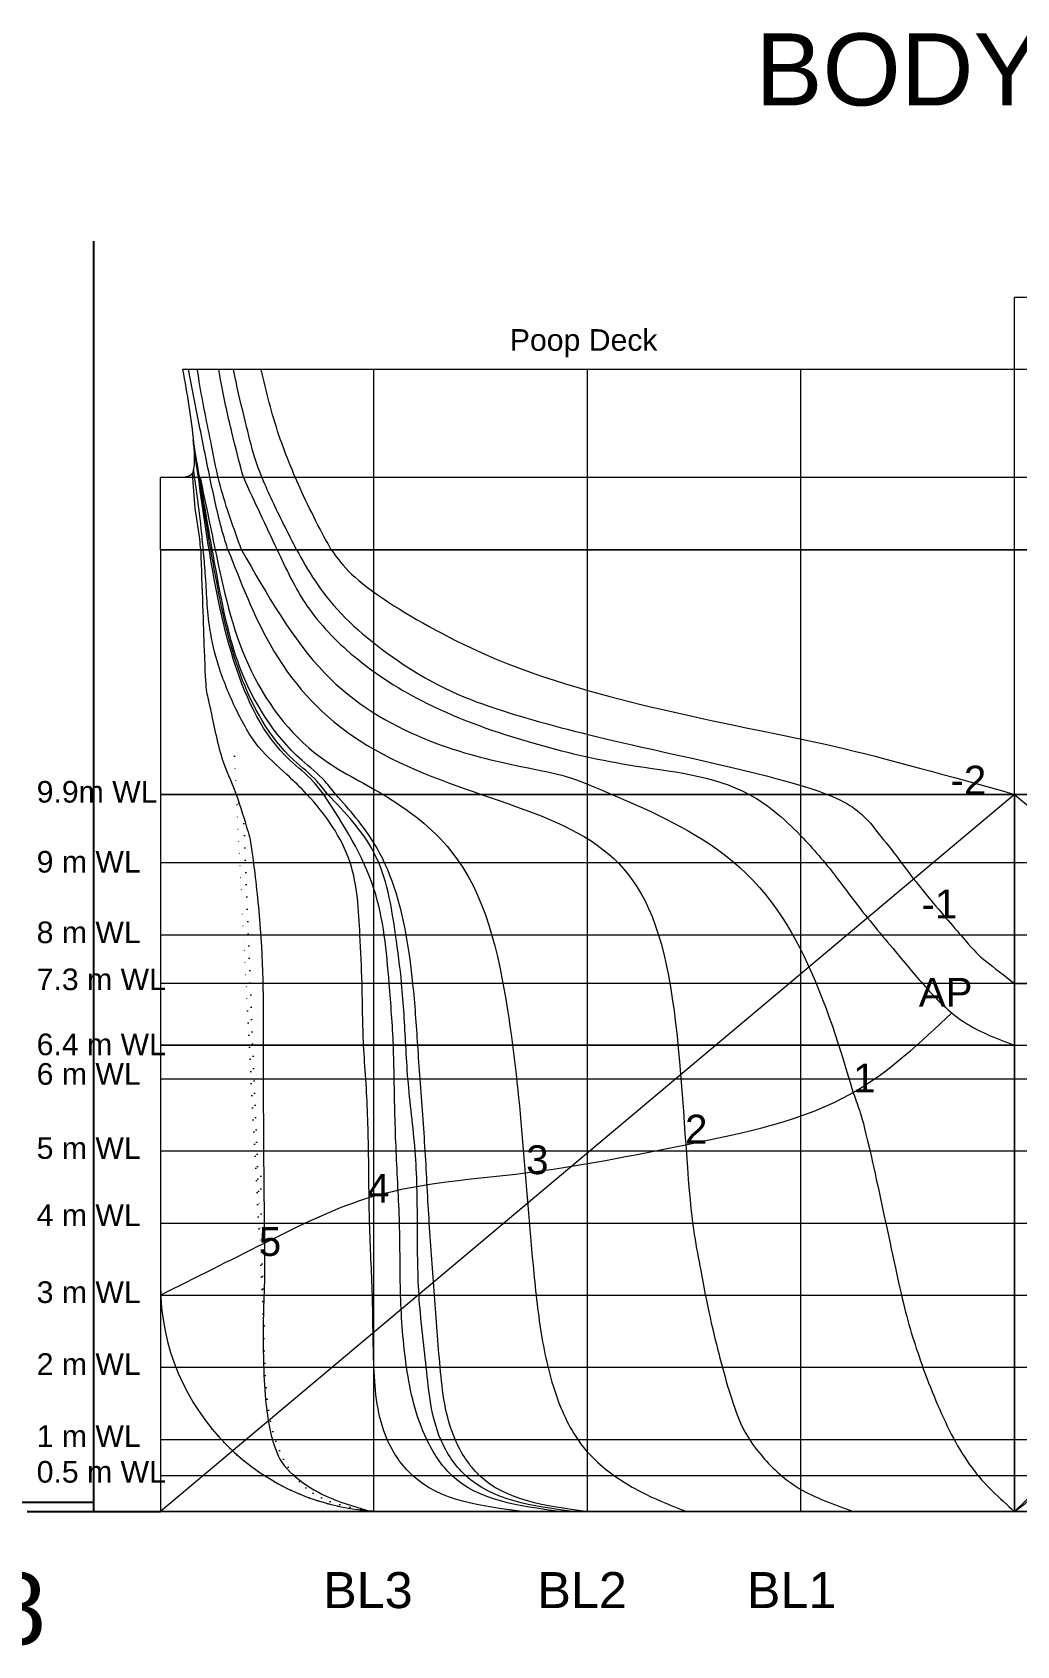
# Model space of a CAD drawing. Header units: inches. Extents: x 2352 to 5491, y -38 to 423.
# Drawn here: x 5330.2 to 5343.86, y 70.18 to 92.56 of the extents above; entities that cross this region are included whole.
import ezdxf

# ---------------------------------------------------------------- set-up
doc = ezdxf.new("R2010")
doc.units = ezdxf.units.IN
doc.header["$MEASUREMENT"] = 0
doc.layers.add('fr10', color=101, linetype='Continuous')
doc.styles.get("Standard").update_dxf_attribs({"font": 'arial.ttf'})

msp = doc.modelspace()

# ---------------------------------------------------------------- hatches: boundary and pattern name
at = {"lineweight": 5}
h = msp.add_hatch(dxfattribs=at)
h.set_pattern_fill('ANSI31', color=256)
h.set_pattern_definition([(45, (2020.082979568702, -7.061801834434128), (-0.08838834764831845, 0.08838834764831845), [])])
h.paths.add_polyline_path([(5343.830758709026, 85.38191229871299), (5332.623558709026, 85.38191229871299), (5332.623558709026, 73.27833877504796, 0.2340062996317556), (5335.120758709026, 72.04191229871302), (5343.830758709026, 72.04191229871302)])
h.paths.add_polyline_path([(5343.830758709026, 81.98891229871302), (5334.856058709026, 81.98891229871302), (5334.856058709026, 72.05308921167213, 0.02110301372142997), (5335.120758709026, 72.04191229871302), (5343.830758709026, 72.04191229871302)])
edge = h.paths.add_edge_path(flags=16)
edge.add_line((5334.856058709026, 81.98891229871302), (5333.406758709026, 81.98891229871302))
edge.add_line((5333.406758709026, 81.98891229871302), (5333.406758709026, 74.82872199207867))
edge.add_spline(control_points=[(5333.406758709026, 74.82872199205983), (5333.409019727073, 74.71909622137949), (5333.41125919334, 74.60943249209689), (5333.413967529411, 74.4997454399718)], knot_values=[10.62933537937585, 10.62933537937585, 10.62933537937585, 10.6293353794038, 10.95852070276817, 10.95852070276817, 10.95852070276817, 10.95852070276817], degree=3, periodic=0)
edge.add_spline(control_points=[(5333.413967529411, 74.4997454399718), (5333.41480896092, 74.46566763743894), (5333.415695649318, 74.43158758370603), (5333.416642301408, 74.39750571767118)], knot_values=[10.95852070276817, 10.95852070276817, 10.95852070276817, 10.95852070276817, 11.06079268682631, 11.06079268682631, 11.06079268682631, 11.06079268682631], degree=3, periodic=0)
edge.add_spline(control_points=[(5333.416642301408, 74.39750571767118), (5333.418272526754, 74.3388134880158), (5333.420080581204, 74.28011588377396), (5333.422141573411, 74.22141514642826)], knot_values=[11.06079268682631, 11.06079268682631, 11.06079268682631, 11.06079268682631, 11.23691481492537, 11.23691481492537, 11.23691481492537, 11.23691481492537], degree=3, periodic=0)
edge.add_spline(control_points=[(5333.422141573411, 74.22141514642826), (5333.423681639825, 74.17755130560406), (5333.427998467086, 74.06492410810156), (5333.433452950118, 73.95229154309945), (5333.437686996474, 73.88360170556044)], knot_values=[11.23691481492537, 11.23691481492537, 11.23691481492537, 11.23691481492537, 11.36852121957856, 11.57482114281365, 11.57482114281365, 11.57482114281365, 11.57482114281365], degree=3, periodic=0)
edge.add_spline(control_points=[(5333.437686996474, 73.88360170556044), (5333.440651615077, 73.83550606531142), (5333.444059405928, 73.78744721744565), (5333.448075107203, 73.7394516102419)], knot_values=[11.57482114281365, 11.57482114281365, 11.57482114281365, 11.57482114281365, 11.71926939377468, 11.71926939377468, 11.71926939377468, 11.71926939377468], degree=3, periodic=0)
edge.add_spline(control_points=[(5333.448075107203, 73.7394516102419), (5333.451227873848, 73.70176978604437), (5333.454755354948, 73.66412694323182), (5333.458737273854, 73.62653588117749)], knot_values=[11.71926939377468, 11.71926939377468, 11.71926939377468, 11.71926939377468, 11.83267713909703, 11.83267713909703, 11.83267713909703, 11.83267713909703], degree=3, periodic=0)
edge.add_spline(control_points=[(5333.458737273854, 73.62653588117749), (5333.464351458945, 73.57353550997013), (5333.473359656028, 73.50042359468492), (5333.484520422579, 73.42757684555747), (5333.487791267932, 73.40746441263857)], knot_values=[11.83267713909703, 11.83267713909703, 11.83267713909703, 11.83267713909703, 11.99257293004832, 12.05367626579677, 12.05367626579677, 12.05367626579677, 12.05367626579677], degree=3, periodic=0)
edge.add_spline(control_points=[(5333.487791267932, 73.40746441263857), (5333.493497084336, 73.3723793391105), (5333.499765998168, 73.33738169308387), (5333.506706770192, 73.3025163802906)], knot_values=[12.05367626579677, 12.05367626579677, 12.05367626579677, 12.05367626579677, 12.1602677973232, 12.1602677973232, 12.1602677973232, 12.1602677973232], degree=3, periodic=0)
edge.add_spline(control_points=[(5333.506706770192, 73.3025163802906), (5333.510099280841, 73.2854749122092), (5333.513652302377, 73.26846505931834), (5333.517378535059, 73.25149206536943)], knot_values=[12.1602677973232, 12.1602677973232, 12.1602677973232, 12.1602677973232, 12.21236760761382, 12.21236760761382, 12.21236760761382, 12.21236760761382], degree=3, periodic=0)
edge.add_spline(control_points=[(5333.517378535059, 73.25149206536943), (5333.529006314918, 73.19852751536988), (5333.542320762355, 73.14592188443342), (5333.557707793615, 73.0938345117444)], knot_values=[12.21236760761382, 12.21236760761382, 12.21236760761382, 12.21236760761382, 12.37494605520035, 12.37494605520035, 12.37494605520035, 12.37494605520035], degree=3, periodic=0)
edge.add_spline(control_points=[(5333.557707793615, 73.0938345117444), (5333.565696730516, 73.06679078077556), (5333.574244369659, 73.03988675563747), (5333.583404723698, 73.01314473736684)], knot_values=[12.37494605520035, 12.37494605520035, 12.37494605520035, 12.37494605520035, 12.45935668239991, 12.45935668239991, 12.45935668239991, 12.45935668239991], degree=3, periodic=0)
edge.add_spline(control_points=[(5333.583404723698, 73.01314473736684), (5333.586794822587, 73.00324794887777), (5333.590268840157, 72.99337334917973), (5333.593829514172, 72.9835220686551)], knot_values=[12.45935668239991, 12.45935668239991, 12.45935668239991, 12.45935668239991, 12.49059569043475, 12.49059569043475, 12.49059569043475, 12.49059569043475], degree=3, periodic=0)
edge.add_spline(control_points=[(5333.593829514172, 72.9835220686551), (5333.596811961778, 72.97527056124497), (5333.599855206377, 72.96703541425185), (5333.602960856822, 72.95881729194954)], knot_values=[12.49059569043475, 12.49059569043475, 12.49059569043475, 12.49059569043475, 12.51676172089534, 12.51676172089534, 12.51676172089534, 12.51676172089534], degree=3, periodic=0)
edge.add_spline(control_points=[(5333.602960856822, 72.95881729194954), (5333.613344586402, 72.93134003359964), (5333.624425948777, 72.90405309367193), (5333.63626507794, 72.87698130061543)], knot_values=[12.51676172089534, 12.51676172089534, 12.51676172089534, 12.51676172089534, 12.60424773686222, 12.60424773686222, 12.60424773686222, 12.60424773686222], degree=3, periodic=0)
edge.add_spline(control_points=[(5333.63626507794, 72.87698130061543), (5333.636266365656, 72.8769783560754), (5333.636267653382, 72.87697541153798), (5333.636268941115, 72.87697246700307)], knot_values=[12.60424773686222, 12.60424773686222, 12.60424773686222, 12.60424773686222, 12.60425725252574, 12.60425725252574, 12.60425725252574, 12.60425725252574], degree=3, periodic=0)
edge.add_spline(control_points=[(5333.636268941115, 72.87697246700307), (5333.641284409269, 72.8655040904957), (5333.652105101634, 72.84149575262674), (5333.663545977343, 72.81766610060257), (5333.669708583752, 72.8052419606785)], knot_values=[12.60425725252574, 12.60425725252574, 12.60425725252574, 12.60425725252574, 12.64131886505783, 12.68210554437949, 12.68210554437949, 12.68210554437949, 12.68210554437949], degree=3, periodic=0)
edge.add_spline(control_points=[(5333.669708583752, 72.8052419606785), (5333.674064326752, 72.79646055279383), (5333.678504219027, 72.7877095259565), (5333.68302762672, 72.77899303458165)], knot_values=[12.68210554437949, 12.68210554437949, 12.68210554437949, 12.68210554437949, 12.71093365397699, 12.71093365397699, 12.71093365397699, 12.71093365397699], degree=3, periodic=0)
edge.add_spline(control_points=[(5333.68302762672, 72.77899303458165), (5333.687121378081, 72.77110448001238), (5333.691283532909, 72.7632442117816), (5333.695513621356, 72.75541530936695)], knot_values=[12.71093365397699, 12.71093365397699, 12.71093365397699, 12.71093365397699, 12.73702352269915, 12.73702352269915, 12.73702352269915, 12.73702352269915], degree=3, periodic=0)
edge.add_spline(control_points=[(5333.695513621356, 72.75541530936695), (5333.70956034521, 72.72941811529213), (5333.724356162413, 72.70376678714959), (5333.739883868737, 72.67857408462456)], knot_values=[12.73702352269915, 12.73702352269915, 12.73702352269915, 12.73702352269915, 12.82365934272075, 12.82365934272075, 12.82365934272075, 12.82365934272075], degree=3, periodic=0)
edge.add_spline(control_points=[(5333.739883868737, 72.67857408462456), (5333.754023908818, 72.6556327811239), (5333.768770869606, 72.63307179395301), (5333.784111759424, 72.61097627295462)], knot_values=[12.82365934272075, 12.82365934272075, 12.82365934272075, 12.82365934272075, 12.9025527698617, 12.9025527698617, 12.9025527698617, 12.9025527698617], degree=3, periodic=0)
edge.add_spline(control_points=[(5333.784111759424, 72.61097627295462), (5333.789686962391, 72.6029462945335), (5333.79534060847, 72.5949777925068), (5333.801072074076, 72.58707485396494)], knot_values=[12.9025527698617, 12.9025527698617, 12.9025527698617, 12.9025527698617, 12.93122430548883, 12.93122430548883, 12.93122430548883, 12.93122430548883], degree=3, periodic=0)
edge.add_spline(control_points=[(5333.801072074076, 72.58707485396494), (5333.806383907736, 72.57975053278037), (5333.811762582888, 72.57248252601133), (5333.817207603134, 72.56527408715598)], knot_values=[12.93122430548883, 12.93122430548883, 12.93122430548883, 12.93122430548883, 12.95779664116803, 12.95779664116803, 12.95779664116803, 12.95779664116803], degree=3, periodic=0)
edge.add_spline(control_points=[(5333.817207603134, 72.56527408715598), (5333.83494516735, 72.54179205378651), (5333.853386772274, 72.51894214306938), (5333.872515257978, 72.49683682431171)], knot_values=[12.95779664116803, 12.95779664116803, 12.95779664116803, 12.95779664116803, 13.04435802923673, 13.04435802923673, 13.04435802923673, 13.04435802923673], degree=3, periodic=0)
edge.add_spline(control_points=[(5333.872515257978, 72.49683682431171), (5333.889962311498, 72.47667460732364), (5333.907980796773, 72.45713183333234), (5333.926557692935, 72.43829384349485)], knot_values=[13.04435802923673, 13.04435802923673, 13.04435802923673, 13.04435802923673, 13.12331049801416, 13.12331049801416, 13.12331049801416, 13.12331049801416], degree=3, periodic=0)
edge.add_spline(control_points=[(5333.926557692935, 72.43829384349485), (5333.933193624218, 72.43156464584135), (5333.939900809842, 72.42492538004953), (5333.9466786563, 72.41837993607564)], knot_values=[13.12331049801416, 13.12331049801416, 13.12331049801416, 13.12331049801416, 13.1515134417582, 13.1515134417582, 13.1515134417582, 13.1515134417582], degree=3, periodic=0)
edge.add_spline(control_points=[(5333.9466786563, 72.41837993607564), (5333.952799602624, 72.41246886808793), (5333.9589781768, 72.40663431702953), (5333.965213941707, 72.40087914790448)], knot_values=[13.1515134417582, 13.1515134417582, 13.1515134417582, 13.1515134417582, 13.17698299257681, 13.17698299257681, 13.17698299257681, 13.17698299257681], degree=3, periodic=0)
edge.add_spline(control_points=[(5333.965213941707, 72.40087914790448), (5333.985263021311, 72.38237526816229), (5334.005903301752, 72.36469198761247), (5334.027120254534, 72.34792452870707)], knot_values=[13.17698299257681, 13.17698299257681, 13.17698299257681, 13.17698299257681, 13.25887207267031, 13.25887207267031, 13.25887207267031, 13.25887207267031], degree=3, periodic=0)
edge.add_spline(control_points=[(5334.027120254534, 72.34792452870707), (5334.038037284444, 72.33929695375443), (5334.049106990821, 72.33091184649683), (5334.060327394486, 72.32278217884149)], knot_values=[13.25887207267031, 13.25887207267031, 13.25887207267031, 13.25887207267031, 13.30100750775904, 13.30100750775904, 13.30100750775904, 13.30100750775904], degree=3, periodic=0)
edge.add_spline(control_points=[(5334.060327394486, 72.32278217884149), (5334.064519985809, 72.3197444651291), (5334.068733617511, 72.31674241593234), (5334.072968186336, 72.31377670799745)], knot_values=[13.30100750775904, 13.30100750775904, 13.30100750775904, 13.30100750775904, 13.31675174164049, 13.31675174164049, 13.31675174164049, 13.31675174164049], degree=3, periodic=0)
edge.add_spline(control_points=[(5334.072968186336, 72.31377670799745), (5334.076245133097, 72.31148167693013), (5334.07953461812, 72.3092084089441), (5334.082836593558, 72.30695721766133)], knot_values=[13.31675174164049, 13.31675174164049, 13.31675174164049, 13.31675174164049, 13.32893551249149, 13.32893551249149, 13.32893551249149, 13.32893551249149], degree=3, periodic=0)
edge.add_spline(control_points=[(5334.082836593558, 72.30695721766133), (5334.082979356795, 72.30685988581806), (5334.094331847348, 72.29912463308781), (5334.105831907685, 72.29165041218451), (5334.117323890486, 72.28451176471637)], knot_values=[13.32893551249149, 13.32893551249149, 13.32893551249149, 13.32893551249149, 13.32946228641958, 13.37081757021032, 13.37081757021032, 13.37081757021032, 13.37081757021032], degree=3, periodic=0)
edge.add_spline(control_points=[(5334.117323890486, 72.28451176471637), (5334.128669923973, 72.27746377877472), (5334.140149075824, 72.27065126197468), (5334.15175430538, 72.26406176029744)], knot_values=[13.37081757021032, 13.37081757021032, 13.37081757021032, 13.37081757021032, 13.41164763782069, 13.41164763782069, 13.41164763782069, 13.41164763782069], degree=3, periodic=0)
edge.add_spline(control_points=[(5334.15175430538, 72.26406176029744), (5334.156078847639, 72.26160626570046), (5334.160420896872, 72.25918173867396), (5334.164780088769, 72.25678753479829)], knot_values=[13.41164763782069, 13.41164763782069, 13.41164763782069, 13.41164763782069, 13.42686244697007, 13.42686244697007, 13.42686244697007, 13.42686244697007], degree=3, periodic=0)
edge.add_spline(control_points=[(5334.164780088769, 72.25678753479829), (5334.176036350927, 72.25060524525438), (5334.187406915321, 72.24462514155627), (5334.198885509498, 72.2388361285488)], knot_values=[13.42686244697007, 13.42686244697007, 13.42686244697007, 13.42686244697007, 13.46614997652072, 13.46614997652072, 13.46614997652072, 13.46614997652072], degree=3, periodic=0)
edge.add_spline(control_points=[(5334.198885509498, 72.2388361285488), (5334.223087845192, 72.22663013590002), (5334.24777044558, 72.21527366927504), (5334.272874515297, 72.20466272729018)], knot_values=[13.46614997652072, 13.46614997652072, 13.46614997652072, 13.46614997652072, 13.54898677378893, 13.54898677378893, 13.54898677378893, 13.54898677378893], degree=3, periodic=0)
edge.add_spline(control_points=[(5334.272874515297, 72.20466272729018), (5334.285933400106, 72.19914302189355), (5334.299106333498, 72.1938250536646), (5334.31238503931, 72.18869418314543)], knot_values=[13.54898677378893, 13.54898677378893, 13.54898677378893, 13.54898677378893, 13.59207764334393, 13.59207764334393, 13.59207764334393, 13.59207764334393], degree=3, periodic=0)
edge.add_spline(control_points=[(5334.31238503931, 72.18869418314543), (5334.336047429773, 72.17955107361772), (5334.360045695623, 72.17100208413612), (5334.384333005413, 72.16296437593954)], knot_values=[13.59207764334393, 13.59207764334393, 13.59207764334393, 13.59207764334393, 13.66886471846446, 13.66886471846446, 13.66886471846446, 13.66886471846446], degree=3, periodic=0)
edge.add_spline(control_points=[(5334.384333005413, 72.16296437593954), (5334.435968142182, 72.14587610368503), (5334.488909737719, 72.13109878773903), (5334.54270776839, 72.11783639458676)], knot_values=[13.66886471846446, 13.66886471846446, 13.66886471846446, 13.66886471846446, 13.83211503972402, 13.83211503972402, 13.83211503972402, 13.83211503972402], degree=3, periodic=0)
edge.add_spline(control_points=[(5334.54270776839, 72.11783639458676), (5334.572496164267, 72.11049290240717), (5334.602547136704, 72.1036138741413), (5334.632784288481, 72.09706417300842)], knot_values=[13.83211503972402, 13.83211503972402, 13.83211503972402, 13.83211503972402, 13.92250803620094, 13.92250803620094, 13.92250803620094, 13.92250803620094], degree=3, periodic=0)
edge.add_spline(control_points=[(5334.632784288481, 72.09706417300842), (5334.649021672702, 72.09354697619645), (5334.665312745497, 72.09012474751486), (5334.681645676365, 72.08677656034163)], knot_values=[13.92250803620094, 13.92250803620094, 13.92250803620094, 13.92250803620094, 13.97104917610749, 13.97104917610749, 13.97104917610749, 13.97104917610749], degree=3, periodic=0)
edge.add_spline(control_points=[(5334.681645676365, 72.08677656034163), (5334.739434020427, 72.07493017502887), (5334.797746364727, 72.06401067824939), (5334.856058709026, 72.05309118146991)], knot_values=[13.97104917610749, 13.97104917610749, 13.97104917610749, 13.97104917610749, 14.14279496482971, 14.14279496482971, 14.14279496482971, 14.14279496482971], degree=3, periodic=0)
edge.add_line((5334.856058709026, 72.05309118146991), (5334.856058709026, 81.98891229871302))
h.paths.add_polyline_path([(5333.030758709026, 81.98891229871302), (5332.623558709026, 81.98891229871302), (5332.623558709026, 73.27833877504796, 0.04783040297424605), (5333.030758709026, 72.83851732560223)], flags=16)
edge = h.paths.add_edge_path(flags=16)
edge.add_spline(control_points=[(5333.406758709025, 74.82872199206915), (5333.380854770879, 76.08467799200187), (5333.330683185132, 78.26905972641165), (5333.405454423276, 80.57454286970935), (5333.134279492852, 81.68266788794327), (5333.069776452371, 81.8734945315907), (5333.030758709036, 81.98891229877486)], knot_values=[3.439763911072406, 3.439763911100354, 3.439763911100354, 3.439763911100354, 7.21116072262118, 10.02517062349896, 10.26409216256273, 10.62933537930596, 10.6293353794038, 10.6293353794038, 10.6293353794038], degree=3, periodic=0)
edge.add_line((5333.030758709026, 81.98891229880954), (5333.030758709026, 72.83851732560217))
edge.add_arc((5335.120758709026, 75.18191229871294), 3.139999999999915, 228.2712365701159, 236.9165560794923)
edge.add_line((5333.406758709026, 72.55098014451394), (5333.406758709026, 74.82872199204107))
h.paths.add_polyline_path([(5343.830758709026, 85.38191229871299), (5332.623558709026, 85.38191229871299), (5332.623558709026, 81.98891229871302), (5333.030758709026, 81.98891229871302), (5343.830758709026, 81.98891229871302)], flags=17)
edge = h.paths.add_edge_path(flags=16)
edge.add_line((5333.406758709026, 81.98891229871302), (5333.030758709056, 81.98891229871302))
edge.add_spline(control_points=[(5333.030758709036, 81.98891229877486), (5333.069776452371, 81.8734945315907), (5333.134279492852, 81.68266788794327), (5333.405454423276, 80.57454286970935), (5333.330683185132, 78.26905972641165), (5333.380854770879, 76.08467799200187), (5333.406758709025, 74.82872199206915)], knot_values=[3.439763911072407, 3.439763911072407, 3.439763911072407, 3.439763911170243, 3.805007127913473, 4.043928666977246, 6.857938567855026, 10.62933537937585, 10.62933537937585, 10.62933537937585, 10.6293353794038], degree=3, periodic=0)
edge.add_line((5333.406758709026, 74.8287219920472), (5333.406758709026, 81.98891229871302))
edge = h.paths.add_edge_path(flags=16)
edge.add_spline(control_points=[(5334.856058709026, 72.05309118146991), (5334.579910248408, 72.10480239738163), (5334.070118468718, 72.20026536947498), (5333.611668251481, 72.81741524448208), (5333.4618508175, 73.45753340264699), (5333.420998845642, 74.12821694174997), (5333.411835826401, 74.58255725855), (5333.406758709026, 74.82872199205983)], knot_values=[10.62933537937585, 10.62933537937585, 10.62933537937585, 10.62933537937585, 11.44266805778598, 12.13081147914773, 12.77955741415724, 13.40360912462699, 14.14279496480176, 14.1427949648297, 14.1427949648297, 14.1427949648297], degree=3, periodic=0)
edge.add_line((5333.406758709026, 74.82872199204118), (5333.406758709026, 72.55098014451391))
edge.add_arc((5335.120758709026, 75.18191229871294), 3.139999999999916, 236.916556079492, 265.1646094653941)

# ---------------------------------------------------------------- linework, layer by layer
for p, q in [((5331.055758709026, 72.0419122987137), (5331.055758709026, 89.66189098161612)), ((5330.130758709026, 72.04191229871302), (5331.980758709026, 72.04191229871438))]:
    msp.add_line(p, q)
for p, q in [((5349.235886504753, 88.88191229871293), (5343.830758709025, 88.88191229871293)), ((5343.830758709026, 85.38191229871288), (5343.830758709025, 88.88191229871293)), ((5335.149944617925, 87.88191229871288), (5332.2870148986, 87.88191229871288)), ((5334.943258709024, 72.04191229871302), (5334.943258709022, 87.88191229871293)), ((5350.347970781035, 87.88191229871293), (5335.149944617925, 87.88191229871288)), ((5337.905758709024, 72.04191229871302), (5337.905758709022, 87.88191229871288)), ((5340.868258709023, 72.04191229871296), (5340.868258709023, 87.88191229871293)), ((5331.980758709026, 85.38191229871299), (5331.980758709026, 86.38191229871288)), ((5355.680758709025, 86.38191229871288), (5331.980758709026, 86.38191229871288)), ((5355.680758709026, 85.38191229871299), (5331.980758709026, 85.38191229871299)), ((5331.980758709026, 85.38191229871299), (5331.980758709026, 81.98891229871302)), ((5331.980758709026, 85.38191229871288), (5355.680758709025, 85.38191229871288)), ((5343.830758709026, 72.04191229871302), (5343.830758709026, 85.38191229871299)), ((5343.830758709026, 72.04191229871302), (5343.830758709026, 85.38191229871288)), ((5355.680758709026, 81.98891229871302), (5331.980758709026, 81.98891229871302)), ((5331.980758709026, 81.98891229871302), (5331.980758709026, 75.181912298713)), ((5343.830758709026, 81.98891229871302), (5331.980758709026, 72.04191229871302)), ((5331.980758709025, 81.98891229871438), (5355.680758709025, 81.98891229871433)), ((5343.830758709026, 81.98891229871302), (5343.830758709026, 72.04191229871302)), ((5343.830758709026, 81.98891229871302), (5355.680758709026, 72.04191229871302)), ((5331.980758709026, 81.04191229871302), (5355.680758709026, 81.04191229871302)), ((5331.980758709026, 80.04191229871302), (5355.680758709026, 80.04191229871302)), ((5343.830758709029, 79.36651229871305), (5331.980758709025, 79.36651229871305)), ((5355.680758709026, 79.36651229871435), (5331.980758709025, 79.36651229871435)), ((5343.830758709029, 79.36651229871305), (5355.680758709026, 79.36651229871305)), ((5343.830758709029, 78.50751229871182), (5331.980758709025, 78.50751229871176)), ((5331.980758709028, 78.50751229871437), (5355.680758709026, 78.50751229871437)), ((5343.830758709026, 78.50751229871182), (5355.680758709026, 78.50751229871182)), ((5331.980758709026, 78.04191229871302), (5355.680758709026, 78.04191229871302)), ((5331.980758709026, 77.04191229871302), (5355.680758709026, 77.04191229871302)), ((5331.980758709026, 76.04191229871302), (5355.680758709026, 76.04191229871302)), ((5331.980758709026, 75.181912298713), (5331.980758709026, 72.04191229871302)), ((5331.980758709026, 75.04191229871302), (5355.680758709026, 75.04191229871302)), ((5331.980758709026, 74.04191229871302), (5355.680758709026, 74.04191229871302)), ((5331.980758709026, 73.04191229871302), (5355.680758709024, 73.04191229871302)), ((5331.980758709026, 72.54191229871302), (5355.680758709026, 72.54191229871302)), ((5331.980758709026, 72.04191229871302), (5335.120758709026, 72.04191229871302)), ((5355.680758709026, 72.04191229871438), (5331.980758709026, 72.04191229871438)), ((5331.980758709026, 72.04191229871302), (5355.680758709026, 72.04191229871302)), ((5335.120758709026, 72.04191229871302), (5352.540758709027, 72.04191229871302)), ((5344.637987927606, 72.04191229871438), (5343.830758709023, 72.04191229871438))]:
    msp.add_line(p, q, dxfattribs=at)
msp.add_arc((5335.120758709026, 75.181912298713), 3.14, 180, 270, dxfattribs=at)
for points in [[(5332.2870148986, 87.88191229871288), (5332.438677661723, 86.86334484514865), (5332.449768174707, 86.63035917609292), (5332.440479081889, 86.499802476714), (5332.414152155978, 86.42861064474025), (5332.288951116226, 86.38191229871288)], [(5337.001458709071, 72.04191229871438), (5335.475958708953, 72.54191229871347), (5335.126658709029, 73.04191229871347), (5334.943258709028, 74.04191229871347), (5334.921401224033, 75.04191229871347), (5334.882658709123, 76.04191229871347), (5334.868658709122, 77.04191229871347), (5334.830581174959, 78.04191229871347), (5334.79995870903, 78.50751229871483), (5334.778158709029, 79.36651229871339), (5334.749158709049, 80.04191229871347), (5334.612525009264, 81.04191229871347), (5334.013278680352, 81.9889122987145), (5333.733717389058, 82.26350426380375), (5333.347393402381, 82.64350236829776), (5333.03089553993, 83.16670466713256), (5332.786136092368, 83.77697179042005), (5332.667450253791, 84.28282257763638), (5332.603244062921, 85.05865204097134), (5332.575316364727, 85.38191229871316)], [(5337.518884284374, 72.04191229871347), (5336.022311329115, 72.54191229871347), (5335.674936725981, 73.04191229871347), (5335.396380920584, 74.04191229871347), (5335.31350017458, 75.04191229871347), (5335.297935483387, 76.04191229871347), (5335.251961582007, 77.04191229871347), (5335.224366682337, 78.04191229871347), (5335.212486650576, 78.50751229871483), (5335.154490826701, 79.36651229871339), (5334.943258709023, 80.67873739422166), (5334.247255219932, 81.98891229871313)], [(5337.700013940294, 72.04191229871438), (5336.212060994867, 72.54191229871347), (5335.869711964326, 73.04191229871347), (5335.669375971893, 74.04006089641305), (5335.568628772998, 75.04191229871347), (5335.547099972862, 76.04191229871302), (5335.515361992323, 77.04191229871302), (5335.415180278261, 78.04191229871347), (5335.385404572563, 78.50751229871483), (5335.327150241016, 79.36651229871475), (5335.243572465674, 80.04191229871347), (5334.943258709023, 81.18113872963616), (5334.302323983847, 81.98891229871313)], [(5337.884673956746, 72.04191229871347), (5336.405001806368, 72.54191229871347), (5336.069440287557, 73.04191229871347), (5335.861790477374, 74.04191229871347), (5335.78533200389, 75.04025069248453), (5335.711357033819, 76.04191229871347), (5335.65468777667, 77.04191229871347), (5335.583893075193, 78.04191229871347), (5335.551779290196, 78.5075122987121), (5335.484464955955, 79.36651229871475), (5335.390509533797, 80.04191229871347), (5334.943258709023, 81.31427750044688), (5334.413154321182, 81.9889122987145)], [(5343.830758709023, 72.04191229871438), (5344.332833468946, 72.54191229871392), (5344.455818522146, 73.04191229871347), (5344.576210289085, 74.04191229871347), (5344.678490188899, 75.04191229871347), (5344.789298820941, 76.04191229871347), (5344.906560422202, 77.04191229871347), (5345.017516071738, 78.04191229871347), (5345.095039243503, 78.50751229871483), (5345.223156105599, 79.36651229871339), (5345.4280257202, 80.04191229871347), (5345.986146323226, 81.04191229871347), (5347.105587292775, 81.98891229871313)], [(5331.980758709026, 75.04191229871302), (5333.423312909897, 75.76490909095659), (5334.943258709023, 76.41524751575264), (5337.042669338153, 76.73686548079866), (5339.269793014803, 77.12887515000543), (5341.593981795671, 77.85353757083911), (5342.961244743905, 78.95811146108684)]]:
    msp.add_spline(points, degree=3, dxfattribs=at)
for points, knots in [([(5332.917158709026, 85.38191229871288), (5332.894699985845, 85.45317332205477), (5332.798225659671, 85.75928418837995), (5332.675232275805, 86.34156101177061), (5332.520065011641, 87.10426105847452), (5332.420066065221, 87.627262952944), (5332.371767491327, 87.88191229871288)], [0, 0, 0, 0, 0.2240969397908313, 0.9626371494994514, 1.782527704798582, 2.560026058790914, 2.560026058790914, 2.560026058790914, 2.560026058790914]), ([(5333.105158709025, 85.38191229871299), (5333.052366304201, 85.52975928898056), (5332.948760507875, 85.81991097296216), (5332.790824521629, 86.2995067413161), (5332.671896289336, 86.93599310459305), (5332.55453533361, 87.47498625849019), (5332.502575042749, 87.82649346422025), (5332.494769772601, 87.88191229871293)], [0, 0, 0, 0, 0.4710922806728973, 0.9245248638513184, 1.512474685780229, 2.410826101493608, 2.57873612957899, 2.57873612957899, 2.57873612957899, 2.57873612957899]), ([(5333.13088391053, 86.38191229871288), (5333.076215862956, 86.59133298723216), (5332.956365127493, 87.05045352755567), (5332.848363979469, 87.55222397807356), (5332.796252175133, 87.84407062473181), (5332.789644453985, 87.88191229871293)], [0, 0, 0, 0, 0.6493020123279429, 1.423488256298098, 1.538737724058665, 1.538737724058665, 1.538737724058665, 1.538737724058665]), ([(5333.869558709025, 85.38191229871288), (5333.762226826041, 85.5925340106601), (5333.550536771849, 86.00794199919144), (5333.29237305468, 86.59321798626192), (5333.151735923459, 87.19825790730695), (5333.047169866673, 87.6058603911317), (5333.00122938379, 87.85184046158165), (5332.995826353729, 87.88191229871293)], [0, 0, 0, 0, 0.7096644103397353, 1.399667026281711, 1.910142771467029, 2.569681301209174, 2.661398165745518, 2.661398165745518, 2.661398165745518, 2.661398165745518]), ([(5334.350758709025, 85.38191229871299), (5334.298849198181, 85.4760031093164), (5334.16338770251, 85.72153965408498), (5333.907952449977, 86.24534876107415), (5333.599356290488, 86.97586971004509), (5333.447281696374, 87.57398699896615), (5333.378716387267, 87.88191229871299)], [0, 0, 0, 0, 0.322326744081163, 0.8411341609311245, 1.748363475010839, 2.693278712522031, 2.693278712522031, 2.693278712522031, 2.693278712522031]), ([(5334.413154321182, 81.98891229871302), (5334.365913727342, 82.05004398487526), (5334.228860058922, 82.22739827202881), (5333.635384405669, 82.68304187747773), (5333.03875649561, 83.63066688100017), (5332.76094522301, 85.01998773818727), (5332.608682633233, 85.89919728778395), (5332.525085454696, 86.38191229871288), (5332.518279999417, 86.42120902471325), (5332.511474544138, 86.46050575071362), (5332.504669088858, 86.499802476714), (5332.497132432337, 86.54332137650701), (5332.489595775814, 86.58684027629997), (5332.482059119292, 86.63035917609298), (5332.46860953784, 86.70802106577818), (5332.455159956388, 86.78568295546344), (5332.441710374937, 86.86334484514865), (5332.439349994546, 86.87907754836371), (5332.436989614154, 86.89481025157872), (5332.434629233762, 86.91054295479378)], [0, 0, 0, 0, 0.231076497483083, 0.6703955029194242, 2.230547690314734, 3.438422965883176, 4.908959051464735, 4.908959051464735, 4.908959051464735, 5.028672033908636, 5.028672033908636, 5.028672033908636, 5.161247386034565, 5.161247386034565, 5.161247386034565, 5.397835452846035, 5.397835452846035, 5.397835452846035, 5.445763334261884, 5.445763334261884, 5.445763334261884, 5.445763334261884]), ([(5334.302323983849, 81.98891229871165), (5334.255173900488, 82.05010704181123), (5334.118382819648, 82.22764426876032), (5333.560839059856, 82.64654523965893), (5333.033207864278, 83.61451291119803), (5332.739877442898, 84.97874649083323), (5332.592406241833, 85.89802376506489), (5332.514780453359, 86.38191229871288), (5332.50847644091, 86.42120902471325), (5332.502172428461, 86.46050575071362), (5332.495868416011, 86.499802476714), (5332.488887079041, 86.54332137650701), (5332.481905742069, 86.58684027629997), (5332.474924405099, 86.63035917609298), (5332.4658012353, 86.68722941655321), (5332.456678065501, 86.74409965701344), (5332.447554895703, 86.80096989747366), (5332.44421948258, 86.82176154669864), (5332.440884069459, 86.84255319592367), (5332.437548656336, 86.86334484514865)], [0, 0, 0, 0, 0.231076497483083, 0.6703955029194242, 2.072001415172279, 3.394088569374098, 4.863448602763873, 4.863448602763873, 4.863448602763873, 4.982775750676842, 4.982775750676842, 4.982775750676842, 5.114923812898565, 5.114923812898565, 5.114923812898565, 5.287614117815512, 5.287614117815512, 5.287614117815512, 5.350749357183861, 5.350749357183861, 5.350749357183861, 5.350749357183861]), ([(5334.247255219932, 81.98891229871177), (5334.200143853867, 82.0501259927137), (5334.063465099039, 82.227718199723), (5333.46646597175, 82.67272698576082), (5333.007098472996, 83.66827603816958), (5332.70160995871, 85.0158788093868), (5332.577596469767, 85.88724650146483), (5332.507195384283, 86.38191229871288), (5332.501602654441, 86.42120902471325), (5332.496009924598, 86.46050575071362), (5332.490417194756, 86.499802476714), (5332.484223563012, 86.54332137650701), (5332.478029931268, 86.58684027629997), (5332.471836299524, 86.63035917609298), (5332.460783420257, 86.70802106577818), (5332.44973054099, 86.78568295546344), (5332.438677661723, 86.86334484514865)], [0, 0, 0, 0, 0.231076497483083, 0.6703955029194242, 2.20803799503287, 3.347094004187443, 4.842844507733163, 4.842844507733163, 4.842844507733163, 4.961668364223213, 4.961668364223213, 4.961668364223213, 5.093259059681087, 5.093259059681087, 5.093259059681087, 5.32808995207188, 5.32808995207188, 5.32808995207188, 5.32808995207188]), ([(5332.430804363367, 86.38191229871293), (5332.429373228696, 86.39856906172682), (5332.427560398613, 86.41966832073004), (5332.424972729316, 86.44067575530258), (5332.424400450965, 86.44509566574172)], [0, 0, 0, 0, 0.05014106901032344, 0.0635141054036322, 0.0635141054036322, 0.0635141054036322, 0.0635141054036322]), ([(5332.575316364727, 85.38191229871316), (5332.566289973307, 85.47897251852984), (5332.539507047733, 85.76696763444048), (5332.492048467021, 86.1163169497377), (5332.455069672969, 86.39173196346408), (5332.443546319983, 86.47710488140658), (5332.440479081889, 86.49980247671394)], [0, 0, 0, 0, 0.2924177379063372, 0.8676559818403669, 1.057388278164507, 1.126100641818398, 1.126100641818398, 1.126100641818398, 1.126100641818398]), ([(5332.539058709025, 85.38191229871299), (5332.535482911931, 85.43004844800689), (5332.522692976413, 85.60222215624944), (5332.458550923199, 85.93238973137775), (5332.438867718417, 86.21901169510525), (5332.430804363367, 86.38191229871293)], [0, 0, 0, 0, 0.1447508092602414, 0.5177456852498412, 1.006443618413614, 1.006443618413614, 1.006443618413614, 1.006443618413614]), ([(5332.531378341461, 86.38191229871288), (5332.60110513065, 86.04857896537956), (5332.670831919838, 85.7152456320463), (5332.740558709026, 85.38191229871299), (5332.854494091413, 84.83723698470865), (5333.079166741281, 83.7631751476209), (5333.976152735395, 82.53953817703714), (5335.141004568167, 81.98935423884441), (5336.39892402607, 81.03528891243602), (5336.810965863629, 79.16558862459712), (5337.009242967496, 77.236006001486), (5337.119209512433, 75.72867988831356), (5337.244970581976, 74.51932888829461), (5337.437847022947, 73.64862979432067), (5337.802351264497, 72.89999080446907), (5338.301197979222, 72.50246998651679), (5338.792454037745, 72.23185462875423), (5339.08955124164, 72.1158612200824), (5339.278958709026, 72.04191229871302)], [-1.01779656468336, -1.01779656468336, -1.01779656468336, -1.01779656468336, 0, 0, 0, 1.663105990384522, 3.279529344136524, 4.293740718904704, 5.515178663675549, 7.863794907414736, 9.649581624416143, 11.42096478512804, 12.3796694776311, 13.29615458875938, 14.09055672400515, 14.81859086344581, 15.16475135509673, 15.77358729580262, 15.77358729580262, 15.77358729580262, 15.77358729580262]), ([(5333.13088391053, 86.38191229871288), (5333.286908843363, 86.04857896537956), (5333.442933776194, 85.7152456320463), (5333.598958709025, 85.38191229871299), (5333.724015219996, 85.11474023268434), (5333.983860904989, 84.55960313530417), (5334.702471903659, 83.818573288679), (5335.756713496349, 83.15518482968824), (5337.073652830021, 82.69690295974979), (5338.569295318778, 82.34313277530927), (5339.98815505746, 82.23199284663943), (5340.865128465126, 81.44683185429054), (5341.314025830596, 80.90749093714206), (5341.712750198261, 80.36365717124355), (5342.139613741014, 79.8595154532596), (5342.604187581653, 79.29489966853762), (5343.116243691929, 78.78049299431584), (5343.573438976206, 78.60582138666328), (5343.830758709026, 78.50751229871301)], [-1.097832767249743, -1.097832767249743, -1.097832767249743, -1.097832767249743, 0, 0, 0, 0.8799307457403837, 1.828343087459846, 3.045624536392655, 4.590470827334832, 5.97510785450212, 7.695929594998866, 8.66353335840112, 9.399062214063841, 9.810142848783908, 10.68463606672542, 11.37794883071633, 12.01152912409492, 12.82720022856089, 12.82720022856089, 12.82720022856089, 12.82720022856089]), ([(5332.539058709025, 85.3819122987027), (5332.556936127958, 84.85404393698562), (5332.610065924321, 83.28527505201677), (5332.614073928783, 83.51523200625556), (5332.814537276605, 82.45085143378984), (5333.007532807993, 82.10090983553985), (5333.207676268562, 81.42872743643122), (5333.237114933623, 81.34101347495405), (5333.416134413373, 79.82757230069777), (5333.39673358116, 77.87610891039216), (5333.442341858047, 74.72271044536436), (5333.401911942038, 75.29834920539807), (5333.407953027305, 73.58842559931347), (5333.556790294747, 72.85873498221494), (5333.760808881177, 72.57029957423143), (5334.254725397585, 72.234491532144), (5334.654117592491, 72.1140081503722), (5334.856058709026, 72.05308921167213)], [-0.7039663534532603, -0.7039663534532603, -0.7039663534532603, -0.7039663534532603, 0, 1.388147119250885, 2.214238426156336, 2.913754169969399, 3.454085914642815, 3.960866518530339, 4.363426500909329, 5.22972984748043, 7.006169344805321, 9.720405404566574, 10.88341279506654, 11.88630701236815, 12.63341107900048, 13.09552893958755, 13.56815536182029, 13.56815536182029, 13.56815536182029, 13.56815536182029]), ([(5332.917158709026, 85.38191229871299), (5333.096441952987, 84.92571712967882), (5333.516017477079, 83.85808625182099), (5334.619663296763, 82.62985935704555), (5336.617022794132, 81.91570757402062), (5338.231565220815, 81.3849611176586), (5339.106166833416, 79.99591243627734), (5339.317110352597, 76.06355885599262), (5339.433800399403, 75.69517218937395), (5339.573314591968, 74.80555917412195), (5339.957472850515, 73.34670114056965), (5340.208966276529, 72.91229698938335), (5340.773234171353, 72.33625185716855), (5341.328083839938, 72.13762703027791), (5341.595458709026, 72.04191229871302)], [-1.067271275802693, -1.067271275802693, -1.067271275802693, -1.067271275802693, 0, 1.430457429895606, 3.130468398395041, 5.106627802663041, 6.967474303878229, 8.78220325054414, 11.43144877855364, 12.99354436322218, 13.97870664188926, 15.01074478842592, 15.76867384230975, 16.47360930766106, 16.47360930766106, 16.47360930766106, 16.47360930766106]), ([(5333.105158709025, 85.38191229871299), (5333.460488416907, 84.7562731734341), (5334.478425637293, 82.96396215066937), (5337.768041397288, 82.16681435135536), (5337.385234482633, 82.36182047950504), (5340.09398788171, 81.1936299012103), (5341.149397946228, 79.46220011497019), (5341.666753729847, 77.52043226863108), (5341.692724765175, 77.69054492105138), (5342.235494244442, 75.15441203838591), (5342.362753851351, 74.58723719022663), (5342.733666433555, 73.54180001659486), (5343.198425287354, 72.60716877295502), (5343.622909721193, 72.22771298868281), (5343.830758709027, 72.04191229871302)], [-1.105841653774718, -1.105841653774718, -1.105841653774718, -1.105841653774718, 0, 2.062138265334846, 4.910678930436356, 6.403456095654493, 8.173420790402275, 10.19728005206136, 11.97531637048285, 12.90428772633592, 14.28454579429115, 15.47349161602073, 16.5499070926495, 17.58266452654118, 17.58266452654118, 17.58266452654118, 17.58266452654118]), ([(5333.869558709025, 85.38191229871299), (5334.028433743451, 85.09542227184423), (5334.334562098782, 84.54339897214138), (5335.687075089485, 83.49003757735935), (5337.021495417538, 83.03770492636667), (5338.498206872094, 82.66723727672647), (5341.403429782781, 82.05367835225465), (5341.711883827838, 81.71748757885771), (5341.831830645276, 81.58675493337367), (5341.92971004034, 81.46559045425963), (5342.027589435404, 81.34442597514553), (5342.12546883047, 81.22326149603148), (5342.279671158809, 81.01532855109727), (5342.558943462576, 80.63874595869274), (5343.250558979422, 79.84964400594427), (5343.345303447479, 79.73733398593438), (5343.687735695613, 79.47576239722181), (5343.830758709027, 79.36651229871299)], [-1.168825295591744, -1.168825295591744, -1.168825295591744, -1.168825295591744, 0, 1.083325690258127, 2.445755682088951, 3.956236946430194, 5.710983368978688, 6.827525431849928, 6.827525431849928, 6.827525431849928, 7.192015948593594, 7.192015948593594, 7.192015948593594, 8.363560598570727, 9.313773621701639, 10.38399708247998, 11.1515973623886, 11.1515973623886, 11.1515973623886, 11.1515973623886]), ([(5334.350758709025, 85.38191229871299), (5334.482329971842, 85.19601410944873), (5334.709069154657, 84.87565233273196), (5336.764708490829, 83.70215024596584), (5339.656433590443, 82.97220829325434), (5341.131161238462, 82.74545814173646), (5342.940145367203, 82.23850129442215), (5343.830758709026, 81.98891229871302)], [-1.390688617102449, -1.390688617102449, -1.390688617102449, -1.390688617102449, 0, 1.005910715026766, 2.596222414355693, 5.142293391734848, 7.611410238633945, 7.611410238633945, 7.611410238633945, 7.611410238633945]), ([(5349.816758709026, 85.38191229871299), (5349.742146537729, 84.82739353194248), (5349.614868133136, 83.88145853601631), (5348.104963609669, 82.57014576948418), (5346.583870453775, 81.82708185371885), (5346.794761091552, 82.08983124445913), (5345.619857265906, 80.94979344194556), (5345.258409868834, 80.00085235109864), (5345.139535010007, 79.66133546531282), (5344.888986169996, 77.918537744585), (5344.688394746234, 76.023971974857), (5344.628311445876, 75.33452005249873), (5344.592155008288, 74.42183636307502), (5344.357289717527, 72.80820243334543), (5344.421278990833, 72.60808447199318), (5343.986200980463, 72.19094543330621), (5343.830758709027, 72.04191229871302)], [-2.481290323305853, -2.481290323305853, -2.481290323305853, -2.481290323305853, 0, 1.751459752110449, 3.414637076677891, 4.761142450284147, 5.312590851956527, 6.146331110468075, 7.163641657159325, 7.980453016751869, 9.206062706603081, 10.9400553629694, 12.20287516068204, 13.20820326244025, 14.34644842344412, 14.9791694552818, 14.9791694552818, 14.9791694552818, 14.9791694552818])]:
    msp.add_open_spline(points, degree=3, knots=knots, dxfattribs=at)
at = {"layer": 'fr10'}
msp.add_line((5281.530758709025, 72.17216070105995), (5331.055758709026, 72.17216070105995), dxfattribs=at)

# ---------------------------------------------------------------- texts
at = {"lineweight": 5}
for s, height, p in [('BODY PLAN', 1, (5340.236236619472, 91.5449974597507)), ('Poop Deck', 0.3, (5336.828633798382, 88.14152793862311)), ('-2', 0.4, (5342.943393222883, 81.98565256276407)), ('9.9m WL', 0.3, (5330.263116558281, 81.87458385741436)), ('9 m WL', 0.3, (5330.263116558281, 80.90386885063597)), ('-1', 0.4, (5342.540227534723, 80.26872660753278)), ('8 m WL', 0.3, (5330.263116558281, 79.92452421422266)), ('7.3 m WL', 0.3, (5330.263116558281, 79.27263219518207)), ('AP', 0.4, (5342.503499806225, 79.04286775862474)), ('6.4 m WL', 0.3, (5330.263116558281, 78.3705827331394)), ('6 m WL', 0.3, (5330.263116558281, 77.9609174834375)), ('1', 0.4, (5341.593981795671, 77.85353757083908)), ('2', 0.4, (5339.260359806065, 77.14469173574795)), ('5 m WL', 0.3, (5330.263116558281, 76.93238450846209)), ('3', 0.4, (5337.055214285154, 76.7201039624151)), ('4', 0.4, (5334.850535336536, 76.32284177485141)), ('4 m WL', 0.3, (5330.263116558281, 76.0023272752367)), ('5', 0.4, (5333.345576829326, 75.5854625623933)), ('3 m WL', 0.3, (5330.263116558281, 74.9334584867427)), ('2 m WL', 0.3, (5330.263116558281, 73.93614737970191)), ('1 m WL', 0.3, (5330.263116558281, 72.93755943970453)), ('0.5 m WL', 0.3, (5330.263116558281, 72.4414052679879)), ('8', 1, (5329.616492985811, 70.1931070348376)), ('BL3', 0.5, (5334.238094156823, 70.70073466417014)), ('BL2', 0.5, (5337.210618875872, 70.70073466417014)), ('BL1', 0.5, (5340.117575339244, 70.70073466417014))]:
    msp.add_text(s, height=height, dxfattribs=at).set_placement(p)

doc.saveas('drawing.dxf')
